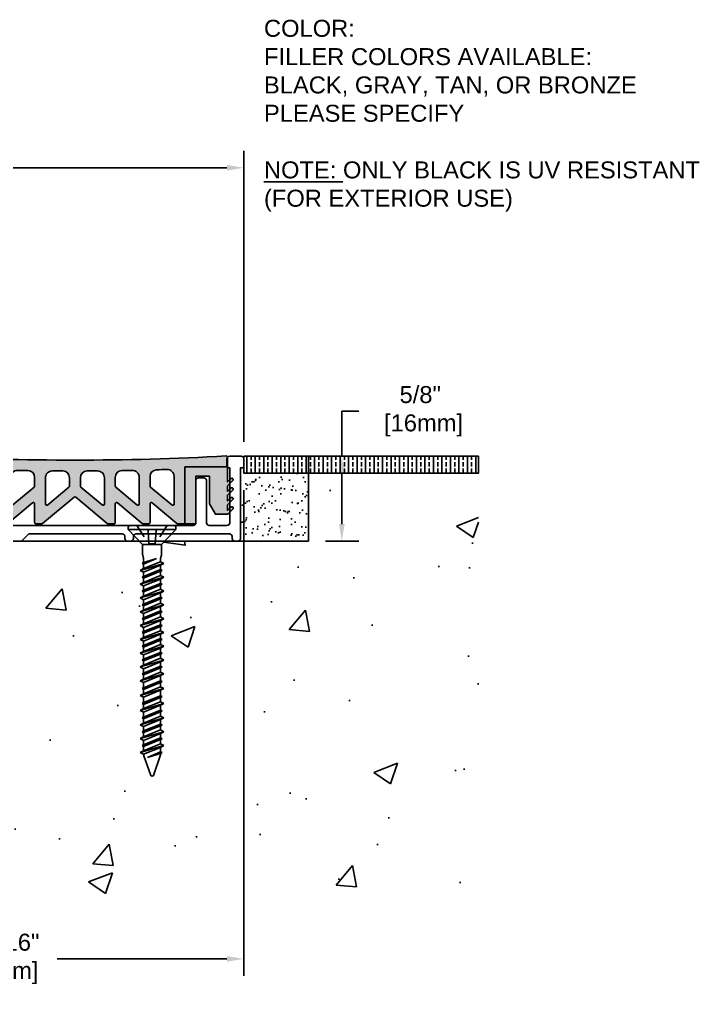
# Model space of a CAD drawing. Header units: inches. Extents: x 2.3 to 34.7, y -2.1 to 5.3.
# Drawn here: x 12.01 to 17.02, y -2.09 to 5.12 of the extents above; entities that cross this region are included whole.
import ezdxf

# ---------------------------------------------------------------- set-up
doc = ezdxf.new("R2010")
doc.units = ezdxf.units.IN
doc.header["$MEASUREMENT"] = 0
doc.linetypes.add('DASHED', pattern=[0.75, 0.5, -0.25])
for name, color, linetype in [('anchors', 4, 'Continuous'), ('conditions', 1, 'Continuous'), ('dimensions', 3, 'Continuous'), ('FILLER', 2, 'Continuous'), ('METALS', 7, 'Continuous'), ('text', 2, 'Continuous')]:
    doc.layers.add(name, color=color, linetype=linetype)
doc.styles.add('ARIAL', font='arial.ttf')
doc.dimstyles.new('Arial', dxfattribs={"dimtxt": 0.125, "dimasz": 0.125, "dimexe": 0.125, "dimexo": 0.125, "dimgap": 0.125, "dimtad": 0, "dimtih": 1, "dimtoh": 1, "dimdec": 4, "dimzin": 0, "dimdsep": 46, "dimlunit": 4, "dimtxsty": 'ARIAL', "dimcen": 0.125, "dimadec": 0, "dimazin": 0, "dimtfac": 1, "dimtdec": 4, "dimtofl": 0, "dimtmove": 0, "dimatfit": 3, "dimfxl": 0, "dimfrac": 2, "dimtolj": 1, "dimtzin": 0, "dimarcsym": 0})

# ---------------------------------------------------------------- blocks, each defined once
blk = doc.blocks.new('*D2')
at = {"layer": 'DEFPOINTS', "color": 0}
for p in [(13.6663, 4.0256), (4.3213, 1.8828), (13.6663, 1.8828)]:
    blk.add_point(p, dxfattribs=at)
at = {"layer": 'dimensions', "color": 0, "lineweight": -2}
for p, q in [((4.3213, 2.0078), (4.3213, 4.1506)), ((13.6663, 2.0078), (13.6663, 4.1506)), ((4.4463, 4.0256), (8.5106, 4.0256)), ((13.5413, 4.0256), (9.4771, 4.0256))]:
    blk.add_line(p, q, dxfattribs=at)
at = {"layer": 'dimensions', "color": 0}
for points in [[(4.4463, 4.0464), (4.4463, 4.0048), (4.3213, 4.0256)], [(13.5413, 4.0464), (13.5413, 4.0048), (13.6663, 4.0256)]]:
    blk.add_solid(points, dxfattribs=at)
at = {"layer": 'dimensions', "color": 0, "insert": (8.9938, 4.0256), "char_height": 0.125, "attachment_point": 5, "style": 'ARIAL'}
blk.add_mtext('\\A1;9 3/8"\\P [237mm]', dxfattribs=at)
blk = doc.blocks.new('*D3')
at = {"layer": 'DEFPOINTS', "color": 0}
for p in [(13.6663, 1.7778), (9.9938, -1.3308), (9.9938, -1.7971)]:
    blk.add_point(p, dxfattribs=at)
at = {"layer": 'dimensions', "color": 0, "lineweight": -2}
for p, q in [((13.6663, 1.6528), (13.6663, -1.9221)), ((9.9938, -1.4558), (9.9938, -1.9221)), ((10.1188, -1.7971), (11.3845, -1.7971)), ((13.5413, -1.7971), (12.2906, -1.7971))]:
    blk.add_line(p, q, dxfattribs=at)
at = {"layer": 'dimensions', "color": 0}
for points in [[(10.1188, -1.7762), (10.1188, -1.8179), (9.9938, -1.7971)], [(13.5413, -1.7762), (13.5413, -1.8179), (13.6663, -1.7971)]]:
    blk.add_solid(points, dxfattribs=at)
at = {"layer": 'dimensions', "color": 0, "insert": (11.8376, -1.7971), "char_height": 0.125, "attachment_point": 5, "style": 'ARIAL'}
blk.add_mtext('\\A1;3 11/16"\\P [93mm]', dxfattribs=at)
blk = doc.blocks.new('*D12')
at = {"layer": 'DEFPOINTS', "color": 0}
for p in [(13.6663, 1.9028), (14.387, 1.9028), (14.1414, 1.2778)]:
    blk.add_point(p, dxfattribs=at)
at = {"layer": 'dimensions', "color": 0, "lineweight": -2}
for p, q in [((14.387, 1.9028), (14.387, 2.2335)), ((14.387, 2.2335), (14.512, 2.2335)), ((13.7913, 1.9028), (14.512, 1.9028)), ((14.387, 1.4028), (14.387, 1.7778)), ((14.2664, 1.2778), (14.512, 1.2778))]:
    blk.add_line(p, q, dxfattribs=at)
at = {"layer": 'dimensions', "color": 0}
for points in [[(14.3661, 1.7778), (14.4078, 1.7778), (14.387, 1.9028)], [(14.3661, 1.4028), (14.4078, 1.4028), (14.387, 1.2778)]]:
    blk.add_solid(points, dxfattribs=at)
at = {"layer": 'dimensions', "color": 0, "insert": (14.965, 2.2335), "char_height": 0.125, "attachment_point": 5, "style": 'ARIAL'}
blk.add_mtext('\\A1;5/8"\\P [16mm]', dxfattribs=at)
blk = doc.blocks.new('A$C63CB1885')
for p, q in [((-0.1762, 0), (-0.1747, 0.0182)), ((-0.1762, 0), (0.1762, 0)), ((-0.1762, 0), (-0.0698, -0.1125)), ((-0.1634, 0.0285), (0.1634, 0.0285)), ((0.0698, -0.1125), (0.1762, 0)), ((0.1762, 0), (0.1747, 0.0182)), ((-0.0698, -0.1125), (0.0698, -0.1125)), ((-0.0698, -0.1125), (-0.0698, -0.1796)), ((0.0698, -0.1125), (0.0698, -0.1796)), ((-0.0737, -0.2511), (0.0321, -0.2146)), ((-0.0687, -0.1892), (-0.0633, -0.2152)), ((-0.0622, -0.2449), (0.0321, -0.2146)), ((0.0321, -0.2146), (-0.0622, -0.2573)), ((0.0687, -0.1892), (0.0633, -0.2152)), ((-0.0863, -0.3019), (0.0862, -0.2511)), ((-0.0737, -0.2511), (-0.0622, -0.2449)), ((-0.0737, -0.2511), (-0.0622, -0.2573)), ((-0.0623, -0.2248), (-0.0622, -0.2449)), ((0.0622, -0.2382), (-0.0622, -0.289)), ((-0.0622, -0.2573), (-0.0622, -0.289)), ((0.0622, -0.264), (-0.0622, -0.3148)), ((0.0622, -0.2248), (0.0622, -0.2382)), ((0.0862, -0.2511), (0.0622, -0.264)), ((0.0622, -0.264), (0.0622, -0.2957)), ((0.0862, -0.2511), (0.0622, -0.2382)), ((-0.0863, -0.3019), (-0.0622, -0.289)), ((-0.0863, -0.3019), (-0.0622, -0.3148)), ((-0.0863, -0.4034), (0.0862, -0.3527)), ((-0.0737, -0.3527), (0.0737, -0.3019)), ((-0.0737, -0.3527), (-0.0622, -0.3465)), ((-0.0737, -0.3527), (-0.0622, -0.3588)), ((-0.0622, -0.3465), (0.0622, -0.2957)), ((0.0622, -0.308), (-0.0622, -0.3588)), ((-0.0622, -0.3148), (-0.0622, -0.3465)), ((0.0622, -0.3397), (-0.0622, -0.3905)), ((-0.0622, -0.3588), (-0.0622, -0.3905)), ((0.0737, -0.3019), (0.0622, -0.2957)), ((0.0737, -0.3019), (0.0622, -0.308)), ((0.0622, -0.308), (0.0622, -0.3397)), ((0.0862, -0.3527), (0.0622, -0.3656)), ((0.0862, -0.3527), (0.0622, -0.3397)), ((-0.0863, -0.4034), (-0.0622, -0.3905)), ((-0.0863, -0.4034), (-0.0622, -0.4164)), ((-0.0737, -0.4542), (0.0737, -0.4034)), ((0.0622, -0.3656), (-0.0622, -0.4164)), ((-0.0622, -0.4481), (0.0622, -0.3973)), ((0.0622, -0.4096), (-0.0622, -0.4604)), ((-0.0622, -0.4164), (-0.0622, -0.4481)), ((0.0622, -0.3656), (0.0622, -0.3973)), ((0.0737, -0.4034), (0.0622, -0.3973)), ((0.0737, -0.4034), (0.0622, -0.4096)), ((0.0622, -0.4096), (0.0622, -0.4413)), ((-0.0863, -0.505), (0.0862, -0.4542)), ((-0.0863, -0.505), (-0.0622, -0.4921)), ((-0.0737, -0.4542), (-0.0622, -0.4481)), ((-0.0737, -0.4542), (-0.0622, -0.4604)), ((0.0622, -0.4413), (-0.0622, -0.4921)), ((-0.0622, -0.4604), (-0.0622, -0.4921)), ((0.0622, -0.4671), (-0.0622, -0.5179)), ((-0.0622, -0.5496), (0.0622, -0.4988)), ((0.0862, -0.4542), (0.0622, -0.4671)), ((0.0622, -0.4671), (0.0622, -0.4988)), ((0.0737, -0.505), (0.0622, -0.4988)), ((0.0862, -0.4542), (0.0622, -0.4413)), ((-0.0863, -0.505), (-0.0622, -0.5179)), ((-0.0863, -0.6066), (0.0862, -0.5558)), ((-0.0737, -0.5558), (0.0737, -0.505)), ((-0.0737, -0.5558), (-0.0622, -0.5496)), ((-0.0737, -0.5558), (-0.0622, -0.5619)), ((0.0622, -0.5112), (-0.0622, -0.5619)), ((-0.0622, -0.5179), (-0.0622, -0.5496)), ((0.0622, -0.5429), (-0.0622, -0.5936)), ((-0.0622, -0.5619), (-0.0622, -0.5936)), ((0.0622, -0.5687), (-0.0622, -0.6195)), ((0.0737, -0.505), (0.0622, -0.5112)), ((0.0622, -0.5112), (0.0622, -0.5429)), ((0.0862, -0.5558), (0.0622, -0.5687)), ((0.0622, -0.5687), (0.0622, -0.6004)), ((0.0862, -0.5558), (0.0622, -0.5429)), ((-0.0863, -0.6066), (-0.0622, -0.5936)), ((-0.0863, -0.6066), (-0.0622, -0.6195)), ((-0.0737, -0.6573), (0.0737, -0.6066)), ((-0.0622, -0.6512), (0.0622, -0.6004)), ((0.0622, -0.6127), (-0.0622, -0.6635)), ((-0.0622, -0.6195), (-0.0622, -0.6512)), ((0.0622, -0.6444), (-0.0622, -0.6952)), ((0.0737, -0.6066), (0.0622, -0.6004)), ((0.0737, -0.6066), (0.0622, -0.6127)), ((0.0622, -0.6127), (0.0622, -0.6444)), ((0.0862, -0.6573), (0.0622, -0.6444)), ((-0.0863, -0.7081), (0.0862, -0.6573)), ((-0.0863, -0.7081), (-0.0622, -0.6952)), ((-0.0863, -0.7081), (-0.0622, -0.721)), ((-0.0737, -0.6573), (-0.0622, -0.6512)), ((-0.0737, -0.6573), (-0.0622, -0.6635)), ((-0.0737, -0.7589), (0.0737, -0.7081)), ((-0.0622, -0.6635), (-0.0622, -0.6952)), ((0.0622, -0.6703), (-0.0622, -0.721)), ((-0.0622, -0.7527), (0.0622, -0.702)), ((0.0622, -0.7143), (-0.0622, -0.7651)), ((0.0862, -0.6573), (0.0622, -0.6703)), ((0.0622, -0.6703), (0.0622, -0.702)), ((0.0737, -0.7081), (0.0622, -0.702)), ((0.0737, -0.7081), (0.0622, -0.7143)), ((0.0622, -0.7143), (0.0622, -0.746)), ((-0.0863, -0.8097), (0.0862, -0.7589)), ((-0.0737, -0.7589), (-0.0622, -0.7527)), ((-0.0737, -0.7589), (-0.0622, -0.7651)), ((-0.0622, -0.721), (-0.0622, -0.7527)), ((0.0622, -0.746), (-0.0622, -0.7968)), ((-0.0622, -0.7651), (-0.0622, -0.7967)), ((0.0622, -0.7718), (-0.0622, -0.8226)), ((0.0862, -0.7589), (0.0622, -0.7718)), ((0.0622, -0.7718), (0.0622, -0.8035)), ((0.0862, -0.7589), (0.0622, -0.746)), ((-0.0863, -0.8097), (-0.0622, -0.7968)), ((-0.0863, -0.8097), (-0.0622, -0.8226)), ((-0.0863, -0.9112), (0.0862, -0.8605)), ((-0.0737, -0.8605), (0.0737, -0.8097)), ((-0.0737, -0.8605), (-0.0622, -0.8543)), ((-0.0737, -0.8605), (-0.0622, -0.8666)), ((-0.0622, -0.8543), (0.0622, -0.8035)), ((0.0622, -0.8159), (-0.0622, -0.8666)), ((-0.0622, -0.8226), (-0.0622, -0.8543)), ((0.0622, -0.8475), (-0.0622, -0.8983)), ((0.0737, -0.8097), (0.0622, -0.8035)), ((0.0737, -0.8097), (0.0622, -0.8159)), ((0.0622, -0.8159), (0.0622, -0.8475)), ((0.0862, -0.8605), (0.0622, -0.8734)), ((0.0862, -0.8605), (0.0622, -0.8475)), ((-0.0863, -0.9112), (-0.0622, -0.8983)), ((-0.0863, -0.9112), (-0.0622, -0.9242)), ((-0.0737, -0.962), (0.0737, -0.9112)), ((-0.0622, -0.8666), (-0.0622, -0.8983)), ((0.0622, -0.8734), (-0.0622, -0.9242)), ((-0.0622, -0.9559), (0.0622, -0.9051)), ((0.0622, -0.9174), (-0.0622, -0.9682)), ((-0.0622, -0.9242), (-0.0622, -0.9558)), ((0.0622, -0.8734), (0.0622, -0.9051)), ((0.0737, -0.9112), (0.0622, -0.9051)), ((0.0737, -0.9112), (0.0622, -0.9174)), ((0.0622, -0.9174), (0.0622, -0.9491)), ((-0.0863, -1.0128), (0.0862, -0.962)), ((-0.0863, -1.0128), (-0.0622, -0.9999)), ((-0.0737, -0.962), (-0.0622, -0.9559)), ((-0.0737, -0.962), (-0.0622, -0.9682)), ((0.0622, -0.9491), (-0.0622, -0.9999)), ((-0.0622, -0.9682), (-0.0622, -0.9999)), ((0.0622, -0.975), (-0.0622, -1.0257)), ((-0.0622, -1.0574), (0.0622, -1.0066)), ((0.0862, -0.962), (0.0622, -0.975)), ((0.0622, -0.975), (0.0622, -1.0066)), ((0.0737, -1.0128), (0.0622, -1.0066)), ((0.0862, -0.962), (0.0622, -0.9491)), ((-0.0863, -1.0128), (-0.0622, -1.0257)), ((-0.0863, -1.1144), (0.0862, -1.0636)), ((-0.0737, -1.0636), (0.0737, -1.0128)), ((-0.0737, -1.0636), (-0.0622, -1.0574)), ((-0.0737, -1.0636), (-0.0622, -1.0698)), ((0.0622, -1.019), (-0.0622, -1.0698)), ((-0.0622, -1.0257), (-0.0622, -1.0574)), ((0.0622, -1.0507), (-0.0622, -1.1015)), ((-0.0622, -1.0697), (-0.0622, -1.1014)), ((0.0622, -1.0765), (-0.0622, -1.1273)), ((0.0737, -1.0128), (0.0622, -1.019)), ((0.0622, -1.019), (0.0622, -1.0507)), ((0.0862, -1.0636), (0.0622, -1.0765)), ((0.0622, -1.0765), (0.0622, -1.1145)), ((0.0862, -1.0636), (0.0622, -1.0507)), ((-0.0863, -1.1144), (-0.0622, -1.1015)), ((-0.0863, -1.1144), (-0.0622, -1.1273)), ((-0.0737, -1.1715), (0.0737, -1.1207)), ((-0.0622, -1.1653), (0.0622, -1.1145)), ((0.0622, -1.1269), (-0.0622, -1.1776)), ((-0.0622, -1.1273), (-0.0622, -1.1653)), ((0.0737, -1.1207), (0.0622, -1.1145)), ((0.0737, -1.1207), (0.0622, -1.1269)), ((0.0622, -1.1269), (0.0622, -1.1585)), ((-0.0863, -1.2223), (0.0862, -1.1715)), ((-0.0863, -1.2223), (-0.0622, -1.2093)), ((-0.0863, -1.2223), (-0.0622, -1.2352)), ((-0.0737, -1.1715), (-0.0622, -1.1653)), ((-0.0737, -1.1715), (-0.0622, -1.1776)), ((0.0622, -1.1585), (-0.0622, -1.2093)), ((-0.0622, -1.1776), (-0.0622, -1.2093)), ((0.0622, -1.1844), (-0.0622, -1.2352)), ((-0.0622, -1.2754), (0.0622, -1.2247)), ((0.0862, -1.1715), (0.0622, -1.1844)), ((0.0622, -1.1844), (0.0622, -1.2247)), ((0.0737, -1.2308), (0.0622, -1.2247)), ((0.0862, -1.1715), (0.0622, -1.1585)), ((-0.0863, -1.3324), (0.0862, -1.2816)), ((-0.0737, -1.2816), (0.0737, -1.2308)), ((-0.0737, -1.2816), (-0.0622, -1.2754)), ((-0.0737, -1.2816), (-0.0622, -1.2878)), ((-0.0622, -1.2352), (-0.0622, -1.2754)), ((0.0622, -1.237), (-0.0622, -1.2878)), ((0.0622, -1.2687), (-0.0622, -1.3195)), ((-0.0622, -1.2877), (-0.0622, -1.3194)), ((0.0622, -1.2945), (-0.0622, -1.3453)), ((0.0737, -1.2308), (0.0622, -1.237)), ((0.0622, -1.237), (0.0622, -1.2687)), ((0.0862, -1.2816), (0.0622, -1.2945)), ((0.0622, -1.2945), (0.0622, -1.3303)), ((0.0862, -1.2816), (0.0622, -1.2687)), ((-0.0863, -1.3324), (-0.0622, -1.3195)), ((-0.0863, -1.3324), (-0.0622, -1.3453)), ((-0.0737, -1.3872), (0.0737, -1.3365)), ((-0.0622, -1.3811), (0.0622, -1.3303)), ((0.0622, -1.3426), (-0.0622, -1.3934)), ((-0.0622, -1.3453), (-0.0622, -1.381)), ((0.0737, -1.3365), (0.0622, -1.3303)), ((0.0737, -1.3365), (0.0622, -1.3426)), ((0.0622, -1.3426), (0.0622, -1.3743)), ((-0.0863, -1.438), (0.0862, -1.3872)), ((-0.0863, -1.438), (-0.0622, -1.4251)), ((-0.0863, -1.438), (-0.0622, -1.4509)), ((-0.0737, -1.3872), (-0.0622, -1.3811)), ((-0.0737, -1.3872), (-0.0622, -1.3934)), ((-0.0737, -1.4895), (0.0737, -1.4387)), ((0.0622, -1.3743), (-0.0622, -1.4251)), ((-0.0622, -1.3934), (-0.0622, -1.4251)), ((0.0622, -1.4002), (-0.0622, -1.4509)), ((-0.0622, -1.4833), (0.0622, -1.4326)), ((0.0862, -1.3872), (0.0622, -1.4002)), ((0.0622, -1.4002), (0.0622, -1.4326)), ((0.0737, -1.4387), (0.0622, -1.4326)), ((0.0737, -1.4387), (0.0622, -1.4449)), ((0.0862, -1.3872), (0.0622, -1.3743)), ((-0.0863, -1.5403), (0.0862, -1.4895)), ((-0.0737, -1.4895), (-0.0622, -1.4833)), ((-0.0737, -1.4895), (-0.0622, -1.4957)), ((0.0622, -1.4449), (-0.0622, -1.4957)), ((-0.0622, -1.4509), (-0.0622, -1.4833)), ((0.0622, -1.4766), (-0.0622, -1.5274)), ((-0.0622, -1.4956), (-0.0621, -1.5273)), ((0.0622, -1.5024), (-0.0622, -1.5532)), ((0.0622, -1.4449), (0.0622, -1.4766)), ((0.0862, -1.4895), (0.0622, -1.5024)), ((0.0622, -1.5024), (0.0622, -1.5348)), ((0.0862, -1.4895), (0.0622, -1.4766)), ((-0.0863, -1.5403), (-0.0622, -1.5274)), ((-0.0863, -1.5403), (-0.0622, -1.5532)), ((-0.0737, -1.5918), (0.0737, -1.541)), ((-0.0622, -1.5856), (0.0622, -1.5348)), ((0.0622, -1.5471), (-0.0622, -1.5979)), ((0.0622, -1.5788), (-0.0622, -1.6296)), ((-0.0621, -1.5532), (-0.0621, -1.5856)), ((0.0737, -1.541), (0.0622, -1.5348)), ((0.0737, -1.541), (0.0622, -1.5471)), ((0.0622, -1.5471), (0.0622, -1.5788)), ((0.0862, -1.5918), (0.0622, -1.5788)), ((-0.0863, -1.6425), (0.0862, -1.5918)), ((-0.0863, -1.6425), (-0.0622, -1.6296)), ((-0.0863, -1.6425), (-0.0622, -1.6555)), ((-0.0737, -1.5918), (-0.0622, -1.5856)), ((-0.0737, -1.5918), (-0.0622, -1.5979)), ((0.0622, -1.6047), (-0.0622, -1.6555)), ((-0.0621, -1.5979), (-0.0621, -1.6296)), ((-0.0335, -1.6795), (0.0622, -1.6364)), ((-0.0335, -1.6795), (0.0737, -1.6425)), ((0.0622, -1.6487), (-0.0335, -1.6795)), ((0.0862, -1.5918), (0.0622, -1.6047)), ((0.0622, -1.6047), (0.0622, -1.6522)), ((0.0737, -1.6425), (0.0622, -1.6364)), ((0.0737, -1.6425), (0.0622, -1.6487)), ((-0.0596, -1.6676), (-0.0096, -1.8103)), ((0.0596, -1.6676), (0.0096, -1.8103))]:
    blk.add_line(p, q)
at = {"linetype": 'DASHED', "ltscale": 0.025}
for p, q in [((-0.1125, 0.0285), (-0.024, -0.1065)), ((-0.024, -0.1065), (-0.0311, 0.0283)), ((0.024, -0.1065), (0.0311, 0.0285)), ((0.1125, 0.0285), (0.024, -0.1065)), ((-0.024, -0.1065), (0.024, -0.1065))]:
    blk.add_line(p, q, dxfattribs=at)
for centre, radius, start, end in [((-0.1634, 0.0173), 0.0112, 90, 175), ((0.1634, 0.0173), 0.0112, 5, 90), ((-0.0233, -0.1796), 0.0465, 180, 191.9357), ((-0.1088, -0.2248), 0.0465, 0, 11.9357), ((0.1087, -0.2248), 0.0465, 168.0643, 180), ((0.0233, -0.1796), 0.0465, 348.0643, 0), ((-0.0158, -1.6522), 0.0465, 183.94761, 199.30575), ((0.0158, -1.6522), 0.0465, 340.69425, 0), ((0, -1.806), 0.0106, 204.10008, 335.89992)]:
    blk.add_arc(centre, radius, start, end)
blk = doc.blocks.new('TF316134')
blk.add_blockref('A$C63CB1885', (0, -0.0285))
blk = doc.blocks.new('95201g')
blk.add_lwpolyline([(-1.7723, -0.0148), (-1.7723, -0.0018, -0.414214), (-1.7523, 0.0182), (-1.0651, 0.0182, -0.414214), (-1.0451, -0.0018), (-1.0451, -0.0148, 0.414214), (-1.0251, -0.0348), (-1.0031, -0.0348, 0.414214), (-0.9831, -0.0148), (-0.9831, -0.0018, -0.414214), (-0.9631, 0.0182), (-0.2748, 0.0182), (-0.2218, -0.0348), (0.1522, -0.0348), (0.2052, 0.0182), (0.8319, 0.0182, -0.414214), (0.8519, -0.0018), (0.8519, -0.0148, 0.414214), (0.8719, -0.0348), (0.8939, -0.0348, 0.414214), (0.9139, -0.0148), (0.9139, -0.0018, -0.414214), (0.9339, 0.0182), (1.5367, 0.0182, -0.414214), (1.5567, -0.0018), (1.5567, -0.0148, 0.414214), (1.5767, -0.0348), (1.5987, -0.0348, 0.414214), (1.6187, -0.0148), (1.6187, -0.0018, -0.414214), (1.6387, 0.0182), (1.9687, 0.0182, -0.414214), (1.9887, -0.0018), (1.9887, -0.1268, -0.414214), (1.8207, -0.2948), (1.8132, -0.2948), (1.8132, -0.3568), (1.8207, -0.3568, 0.414214), (2.0507, -0.1268), (2.0507, -0.0018, -0.414214), (2.0707, 0.0182), (2.3057, 0.0182, -0.414214), (2.3257, -0.0018), (2.3257, -0.2953, 0.414214), (2.3872, -0.3568), (2.3877, -0.3568), (2.3877, 0.0602, 0.414214), (2.3677, 0.0802), (-0.0148, 0.0802), (-0.0348, 0.0602), (-0.0548, 0.0802), (-1.4843, 0.0802, -0.414214), (-1.5043, 0.1002), (-1.5043, 0.4102, 0.414214), (-1.5243, 0.4302), (-1.5643, 0.4302, 0.414214), (-1.5843, 0.4102), (-1.5843, 0.1002, -0.414214), (-1.6043, 0.0802), (-1.7343, 0.0802, -0.414214), (-1.7543, 0.1002), (-1.7543, 0.5052), (-1.7443, 0.5052, 0.414214), (-1.7343, 0.5152), (-1.7343, 0.5702, 0.414214), (-1.7543, 0.5902), (-1.8393, 0.5902, 0.414214), (-1.8593, 0.5702), (-1.8593, 0.5152, 0.414214), (-1.8493, 0.5052), (-1.8343, 0.5052), (-1.8343, -0.0148, 0.414214), (-1.8143, -0.0348), (-1.7923, -0.0348, 0.414214)], format="xyb", close=True)
blk = doc.blocks.new('CSQF2')
h = blk.add_hatch(color=256)
h.paths.add_polyline_path([(4.5589, 1.888, 0.430422), (4.5483, 1.898, -0.027516), (2.3194, 1.898, 0.430422), (2.3089, 1.888), (2.3089, 1.8186), (2.6239, 1.8186), (2.6239, 1.3986), (2.6757, 1.3986, 0.176327), (2.6822, 1.4009), (2.8641, 1.5536, -0.63707), (2.8805, 1.5459), (2.8805, 1.4086, 0.414214), (2.8905, 1.3986), (2.9323, 1.3986, 0.176327), (2.9388, 1.4009), (3.1207, 1.5536, -0.63707), (3.1371, 1.5459), (3.1371, 1.4086, 0.414214), (3.1471, 1.3986), (3.1889, 1.3986, 0.176327), (3.1954, 1.4009), (3.4275, 1.5957, -0.36397), (3.4403, 1.5957), (3.6724, 1.4009, 0.176327), (3.6788, 1.3986), (3.7207, 1.3986, 0.414214), (3.7307, 1.4086), (3.7307, 1.5459, -0.63707), (3.7471, 1.5536), (3.929, 1.4009, 0.176327), (3.9354, 1.3986), (3.9773, 1.3986, 0.414214), (3.9873, 1.4086), (3.9873, 1.5459, -0.63707), (4.0037, 1.5536), (4.1856, 1.4009, 0.176327), (4.192, 1.3986), (4.2439, 1.3986), (4.2439, 1.8186), (4.5589, 1.8186)])
h.paths.add_polyline_path([(3.2675, 1.788, 0.000939), (3.3439, 1.7875, -0.412919), (3.3937, 1.7375), (3.3937, 1.6764, -0.221695), (3.3901, 1.6688), (3.2335, 1.5374, -0.63707), (3.2171, 1.545), (3.2171, 1.738, -0.416611)], flags=16)
h.paths.add_polyline_path([(3.1371, 1.7403), (3.1371, 1.6764, -0.221695), (3.1335, 1.6688), (2.9769, 1.5374, -0.63707), (2.9605, 1.545), (2.9605, 1.7417, -0.420307), (3.0115, 1.7917, 0.000939), (3.0879, 1.7903, -0.409242)], flags=16)
h.paths.add_polyline_path([(3.5239, 1.7875, 0.000939), (3.6003, 1.788, -0.416611), (3.6507, 1.738), (3.6507, 1.545, -0.63707), (3.6343, 1.5374), (3.4777, 1.6688, -0.221695), (3.4741, 1.6764), (3.4741, 1.7375, -0.412919)], flags=16)
h.paths.add_polyline_path([(2.8805, 1.7463), (2.8805, 1.6764, -0.221695), (2.8769, 1.6688), (2.7203, 1.5374, -0.63707), (2.7039, 1.545), (2.7039, 1.7487, -0.424014), (2.7555, 1.7987, 0.000939), (2.832, 1.7963, -0.405574)], flags=16)
h.paths.add_polyline_path([(3.7798, 1.7903, 0.000939), (3.8562, 1.7917, -0.420307), (3.9073, 1.7417), (3.9073, 1.545, -0.63707), (3.8909, 1.5374), (3.7343, 1.6688, -0.221695), (3.7307, 1.6764), (3.7307, 1.7403, -0.409242)], flags=16)
h.paths.add_polyline_path([(4.0358, 1.7963, 0.000939), (4.1122, 1.7987, -0.424014), (4.1639, 1.7487), (4.1639, 1.545, -0.63707), (4.1475, 1.5374), (3.9909, 1.6688, -0.221695), (3.9873, 1.6764), (3.9873, 1.7463, -0.405574)], flags=16)
h.paths.add_polyline_path([(2.6239, 1.8186), (2.3089, 1.8186), (2.3089, 1.7069), (2.2851, 1.7307, 0.414214), (2.271, 1.7307, 0.414214), (2.271, 1.7165), (2.3089, 1.6786), (2.3089, 1.6369), (2.2851, 1.6607, 0.414214), (2.271, 1.6607, 0.414214), (2.271, 1.6465), (2.3089, 1.6086), (2.3089, 1.5669), (2.2851, 1.5907, 0.414214), (2.271, 1.5907, 0.414214), (2.271, 1.5765), (2.3089, 1.5386), (2.3089, 1.4969), (2.2851, 1.5207, 0.414214), (2.271, 1.5207, 0.414214), (2.271, 1.5065), (2.306, 1.4715, 0.198912), (2.313, 1.4686), (2.3989, 1.4686), (2.4439, 1.5465), (2.4439, 1.7486), (2.5439, 1.7486), (2.5439, 1.3986), (2.6239, 1.3986)])
h.paths.add_polyline_path([(4.3239, 1.7486), (4.4239, 1.7486), (4.4239, 1.5465), (4.4689, 1.4686), (4.5547, 1.4686, 0.198912), (4.5618, 1.4715), (4.5968, 1.5065, 0.414214), (4.5968, 1.5207, 0.414214), (4.5827, 1.5207), (4.5589, 1.4969), (4.5589, 1.5386), (4.5968, 1.5765, 0.414214), (4.5968, 1.5907, 0.414214), (4.5827, 1.5907), (4.5589, 1.5669), (4.5589, 1.6086), (4.5968, 1.6465, 0.414214), (4.5968, 1.6607, 0.414214), (4.5827, 1.6607), (4.5589, 1.6369), (4.5589, 1.6786), (4.5968, 1.7165, 0.414214), (4.5968, 1.7307, 0.414214), (4.5827, 1.7307), (4.5589, 1.7069), (4.5589, 1.8186), (4.2439, 1.8186), (4.2439, 1.3986), (4.3239, 1.3986)])
for p, q in [((2.3089, 1.8186), (2.6239, 1.8186)), ((2.6239, 1.8186), (2.3089, 1.8186)), ((2.6239, 1.8186), (2.6239, 1.3986)), ((2.6239, 1.3986), (2.6239, 1.8186)), ((4.2439, 1.8186), (4.2439, 1.3986)), ((4.5589, 1.8186), (4.2439, 1.8186)), ((4.2439, 1.8186), (4.5589, 1.8186)), ((4.2439, 1.3986), (4.2439, 1.8186))]:
    blk.add_line(p, q)
for points in [[(2.8905, 1.3986), (2.9323, 1.3986, 0.176327), (2.9388, 1.4009), (3.1207, 1.5536, -0.63707), (3.1371, 1.5459), (3.1371, 1.4086, 0.414214), (3.1471, 1.3986), (3.1889, 1.3986, 0.176327), (3.1954, 1.4009), (3.4275, 1.5957, -0.36397), (3.4403, 1.5957), (3.6724, 1.4009, 0.176327), (3.6788, 1.3986), (3.7207, 1.3986, 0.414214), (3.7307, 1.4086), (3.7307, 1.5459, -0.63707), (3.7471, 1.5536), (3.929, 1.4009, 0.176327), (3.9354, 1.3986), (3.9773, 1.3986, 0.414214), (3.9873, 1.4086), (3.9873, 1.5459, -0.63707), (4.0037, 1.5536), (4.1856, 1.4009, 0.176327), (4.192, 1.3986), (4.2439, 1.3986), (4.3239, 1.3986), (4.3239, 1.7486), (4.4239, 1.7486), (4.4239, 1.5465), (4.4689, 1.4686), (4.5547, 1.4686, 0.198912), (4.5618, 1.4715), (4.5968, 1.5065, 0.414214), (4.5968, 1.5207, 0.414214), (4.5827, 1.5207), (4.5589, 1.4969), (4.5589, 1.5386), (4.5968, 1.5765, 0.414214), (4.5968, 1.5907, 0.414214), (4.5827, 1.5907), (4.5589, 1.5669), (4.5589, 1.6086), (4.5968, 1.6465, 0.414214), (4.5968, 1.6607, 0.414214), (4.5827, 1.6607), (4.5589, 1.6369), (4.5589, 1.6786), (4.5968, 1.7165, 0.414214), (4.5968, 1.7307, 0.414214), (4.5827, 1.7307), (4.5589, 1.7069), (4.5589, 1.8186), (4.5589, 1.888, 0.430422), (4.5483, 1.898, -0.027516), (2.3194, 1.898, 0.430422), (2.3089, 1.888), (2.3089, 1.8186), (2.3089, 1.7069), (2.2851, 1.7307, 0.414214), (2.271, 1.7307, 0.414214), (2.271, 1.7165), (2.3089, 1.6786), (2.3089, 1.6369), (2.2851, 1.6607, 0.414214), (2.271, 1.6607, 0.414214), (2.271, 1.6465), (2.3089, 1.6086), (2.3089, 1.5669), (2.2851, 1.5907, 0.414214), (2.271, 1.5907, 0.414214), (2.271, 1.5765), (2.3089, 1.5386), (2.3089, 1.4969), (2.2851, 1.5207, 0.414214), (2.271, 1.5207, 0.414214), (2.271, 1.5065), (2.306, 1.4715, 0.198912), (2.313, 1.4686), (2.3989, 1.4686), (2.4439, 1.5465), (2.4439, 1.7486), (2.5439, 1.7486), (2.5439, 1.3986), (2.6239, 1.3986), (2.6757, 1.3986, 0.176327), (2.6822, 1.4009), (2.8641, 1.5536, -0.63707), (2.8805, 1.5459), (2.8805, 1.4086, 0.414214)], [(2.8805, 1.6764, -0.221695), (2.8769, 1.6688), (2.7203, 1.5374, -0.63707), (2.7039, 1.545), (2.7039, 1.7487, -0.424014), (2.7555, 1.7987, 0.000939), (2.832, 1.7963, -0.405574), (2.8805, 1.7463)], [(3.1371, 1.7403), (3.1371, 1.6764, -0.221695), (3.1335, 1.6688), (2.9769, 1.5374, -0.63707), (2.9605, 1.545), (2.9605, 1.7417, -0.420307), (3.0115, 1.7917, 0.000939), (3.0879, 1.7903, -0.409242)], [(3.3937, 1.7375), (3.3937, 1.6764, -0.221695), (3.3901, 1.6688), (3.2335, 1.5374, -0.63707), (3.2171, 1.545), (3.2171, 1.738, -0.416611), (3.2675, 1.788, 0.000939), (3.3439, 1.7875, -0.412919)], [(3.4741, 1.7375), (3.4741, 1.6764, 0.221695), (3.4777, 1.6688), (3.6343, 1.5374, 0.63707), (3.6507, 1.545), (3.6507, 1.738, 0.416611), (3.6003, 1.788, -0.000939), (3.5239, 1.7875, 0.412919)], [(3.7798, 1.7903, 0.409242), (3.7307, 1.7403), (3.7307, 1.6764, 0.221695), (3.7343, 1.6688), (3.8909, 1.5374, 0.63707), (3.9073, 1.545), (3.9073, 1.7417, 0.420307), (3.8562, 1.7917, -0.000939)], [(3.9873, 1.7463), (3.9873, 1.6764, 0.221695), (3.9909, 1.6688), (4.1475, 1.5374, 0.63707), (4.1639, 1.545), (4.1639, 1.7487, 0.424014), (4.1122, 1.7987, -0.000939), (4.0358, 1.7963, 0.405574)]]:
    blk.add_lwpolyline(points, format="xyb", close=True)

msp = doc.modelspace()

# ---------------------------------------------------------------- hatches: boundary and pattern name
at = {"layer": 'conditions'}
h = msp.add_hatch(dxfattribs=at)
h.set_pattern_fill('ANSI33', color=256, scale=0.25, angle=45, style=0)
h.set_pattern_definition([(90, (15.49963, -0.125), (0.0625, 1e-17), []), (90, (15.46838, -0.09375), (0.0625, 1e-17), [0.03125, -0.015625])])
h.paths.add_polyline_path([(15.39296, 1.90285), (15.39296, 1.77785), (13.68131, 1.77785), (13.68131, 1.88285, 0.4142136), (13.66131, 1.90285)])
h = msp.add_hatch(dxfattribs=at)
h.set_pattern_fill('AR-SAND', color=256, scale=0.0625, style=0)
h.set_pattern_definition([(142.5, (17.98763, 0), (0.003937, 0.1204265), [0, -0.095, 0, -0.10625, 0, -0.1015625]), (172.5, (17.98763, 0), (-0.110611, 0.176384), [0, -0.05125, 0, -0.085625, 0, -0.0328125]), (212.5, (18.0645, 0), (-0.1946339, 0.0003537), [0, -0.03125, 0, -0.1125, 0, -0.146875]), (222.5, (18.0645, 0), (-0.187883, 0.054855), [0, -0.015625, 0, -0.07375, 0, -0.084375])])
h.paths.add_polyline_path([(13.64131, 1.81785), (13.65631, 1.81785, 0.4142136), (13.66631, 1.82785), (13.66631, 1.77785), (14.14142, 1.77785), (14.14142, 1.27785), (13.62131, 1.27785, 0.4142136), (13.64131, 1.29785)])
h = msp.add_hatch(dxfattribs=at)
h.set_pattern_fill('AR-CONC', color=256, scale=0.25, style=0)
h.paths.add_polyline_path([(15.39296, 1.77785), (14.14142, 1.77785), (14.14142, 1.27785), (13.08363, 1.27785), (13.05902, 1.25185), (13.05902, 1.17989), (13.05252, 1.14916, 0.0521265), (13.05152, 1.13955), (13.05152, 1.12618), (13.07552, 1.11325), (13.05152, 1.10033), (13.05152, 1.06863), (13.06296, 1.06247), (13.05152, 1.05631), (13.05152, 1.02461), (13.07552, 1.01169), (13.05152, 0.99876), (13.05152, 0.96707), (13.06296, 0.96091), (13.05152, 0.95474), (13.05152, 0.92305), (13.07552, 0.91013), (13.05152, 0.8972), (13.05152, 0.86551), (13.06296, 0.85935), (13.05152, 0.85318), (13.05152, 0.82149), (13.07552, 0.80856), (13.05152, 0.79564), (13.05152, 0.76395), (13.06296, 0.75778), (13.05152, 0.75162), (13.05152, 0.71993), (13.07552, 0.707), (13.05152, 0.69408), (13.05152, 0.66238), (13.06296, 0.65622), (13.05152, 0.65006), (13.05152, 0.61836), (13.07552, 0.60544), (13.05152, 0.59251), (13.05152, 0.56082), (13.06296, 0.55466), (13.05152, 0.54849), (13.05152, 0.5168), (13.07552, 0.50388), (13.05152, 0.49095), (13.05152, 0.45926), (13.06296, 0.4531), (13.05152, 0.44693), (13.05152, 0.41524), (13.07552, 0.40231), (13.05152, 0.38939), (13.05152, 0.3577), (13.06296, 0.35153), (13.05152, 0.34537), (13.05152, 0.31368), (13.07552, 0.30075), (13.05152, 0.28783), (13.05152, 0.24982), (13.06296, 0.24365), (13.05152, 0.23749), (13.05152, 0.2058), (13.07552, 0.19287), (13.05152, 0.17995), (13.05152, 0.13969), (13.06296, 0.13352), (13.05152, 0.12736), (13.05152, 0.09567), (13.07552, 0.08274), (13.05152, 0.06982), (13.05152, 0.03406), (13.06296, 0.02789), (13.05152, 0.02173), (13.05152, -0.00996), (13.07552, -0.02289), (13.05152, -0.03581), (13.05152, -0.06821), (13.06296, -0.07437), (13.05152, -0.08053), (13.05152, -0.11223), (13.07552, -0.12515), (13.05152, -0.13808), (13.05152, -0.17047), (13.06296, -0.17663), (13.05152, -0.18279), (13.05152, -0.21449), (13.07552, -0.22741), (13.05152, -0.24034), (13.05152, -0.26396), (13.06604, -0.25742), (13.07748, -0.26358), (13.06604, -0.26975), (13.05152, -0.27441), (13.05152, -0.29578), (12.99949, -0.4443, -0.7741233), (12.97904, -0.4443), (12.92702, -0.29578), (12.92702, -0.29112), (12.90302, -0.27819), (12.92702, -0.26527), (12.92702, -0.23358), (12.91557, -0.22741), (12.92702, -0.22125), (12.92702, -0.18886), (12.90302, -0.17593), (12.92702, -0.16301), (12.92702, -0.13131), (12.91557, -0.12515), (12.92702, -0.11899), (12.92702, -0.0866), (12.90302, -0.07367), (12.92702, -0.06075), (12.92702, -0.02905), (12.91557, -0.02289), (12.92702, -0.01673), (12.92702, 0.01904), (12.90302, 0.03196), (12.92702, 0.04489), (12.92702, 0.07658), (12.91557, 0.08274), (12.92702, 0.08891), (12.92702, 0.12917), (12.90302, 0.14209), (12.92702, 0.15501), (12.92702, 0.18671), (12.91557, 0.19287), (12.92702, 0.19903), (12.92702, 0.21118), (12.92702, 0.23705), (12.90302, 0.24997), (12.92702, 0.2629), (12.92702, 0.29459), (12.91557, 0.30075), (12.92702, 0.30691), (12.92702, 0.33861), (12.90302, 0.35153), (12.92702, 0.36446), (12.92702, 0.39615), (12.91557, 0.40231), (12.92702, 0.40848), (12.92702, 0.44017), (12.90302, 0.4531), (12.92702, 0.46602), (12.92702, 0.49771), (12.91557, 0.50388), (12.92702, 0.51004), (12.92702, 0.54173), (12.90302, 0.55466), (12.92702, 0.56758), (12.92702, 0.59928), (12.91557, 0.60544), (12.92702, 0.6116), (12.92702, 0.6433), (12.90302, 0.65622), (12.92702, 0.66915), (12.92702, 0.70084), (12.91557, 0.707), (12.92702, 0.71316), (12.92702, 0.74486), (12.90302, 0.75778), (12.92702, 0.77071), (12.92702, 0.8024), (12.91557, 0.80856), (12.92702, 0.81473), (12.92702, 0.84642), (12.90302, 0.85935), (12.92702, 0.87227), (12.92702, 0.90396), (12.91557, 0.91013), (12.92702, 0.91629), (12.92702, 0.94798), (12.90302, 0.96091), (12.92702, 0.97383), (12.92702, 1.00553), (12.91557, 1.01169), (12.92702, 1.01785), (12.92702, 1.04955), (12.90302, 1.06247), (12.92702, 1.0754), (12.92702, 1.10709), (12.91557, 1.11325), (12.92702, 1.11941), (12.92702, 1.13955, 0.0521265), (12.92601, 1.14916), (12.91952, 1.17989), (12.91952, 1.25185), (12.89491, 1.27785), (11.20654, 1.27785), (11.18193, 1.25185), (11.18193, 1.17989), (11.17543, 1.14916, 0.0521265), (11.17443, 1.13955), (11.17443, 1.12618), (11.19843, 1.11325), (11.17443, 1.10033), (11.17443, 1.06863), (11.18587, 1.06247), (11.17443, 1.05631), (11.17443, 1.02461), (11.19843, 1.01169), (11.17443, 0.99876), (11.17443, 0.96707), (11.18587, 0.96091), (11.17443, 0.95474), (11.17443, 0.92305), (11.19843, 0.91013), (11.17443, 0.8972), (11.17443, 0.86551), (11.18587, 0.85935), (11.17443, 0.85318), (11.17443, 0.82149), (11.19843, 0.80856), (11.17443, 0.79564), (11.17443, 0.76395), (11.18587, 0.75778), (11.17443, 0.75162), (11.17443, 0.71993), (11.19843, 0.707), (11.17443, 0.69408), (11.17443, 0.66238), (11.18587, 0.65622), (11.17443, 0.65006), (11.17443, 0.61836), (11.19843, 0.60544), (11.17443, 0.59251), (11.17443, 0.56082), (11.18587, 0.55466), (11.17443, 0.54849), (11.17443, 0.5168), (11.19843, 0.50388), (11.17443, 0.49095), (11.17443, 0.45926), (11.18587, 0.4531), (11.17443, 0.44693), (11.17443, 0.41524), (11.19843, 0.40231), (11.17443, 0.38939), (11.17443, 0.3577), (11.18587, 0.35153), (11.17443, 0.34537), (11.17443, 0.31368), (11.19843, 0.30075), (11.17443, 0.28783), (11.17443, 0.24982), (11.18587, 0.24365), (11.17443, 0.23749), (11.17443, 0.2058), (11.19843, 0.19287), (11.17443, 0.17995), (11.17443, 0.13969), (11.18587, 0.13352), (11.17443, 0.12736), (11.17443, 0.09567), (11.19843, 0.08274), (11.17443, 0.06982), (11.17443, 0.03406), (11.18587, 0.02789), (11.17443, 0.02173), (11.17443, -0.00996), (11.19843, -0.02289), (11.17443, -0.03581), (11.17443, -0.06821), (11.18587, -0.07437), (11.17443, -0.08053), (11.17443, -0.11223), (11.19843, -0.12515), (11.17443, -0.13808), (11.17443, -0.17047), (11.18587, -0.17663), (11.17443, -0.18279), (11.17443, -0.21449), (11.19843, -0.22741), (11.17443, -0.24034), (11.17443, -0.26396), (11.18895, -0.25742), (11.20039, -0.26358), (11.18895, -0.26975), (11.17443, -0.27441), (11.17443, -0.29578), (11.1224, -0.4443, -0.7741233), (11.10196, -0.4443), (11.04993, -0.29578), (11.04993, -0.29112), (11.02593, -0.27819), (11.04993, -0.26527), (11.04993, -0.23358), (11.03848, -0.22741), (11.04993, -0.22125), (11.04993, -0.18886), (11.02593, -0.17593), (11.04993, -0.16301), (11.04993, -0.13131), (11.03848, -0.12515), (11.04993, -0.11899), (11.04993, -0.0866), (11.02593, -0.07367), (11.04993, -0.06075), (11.04993, -0.02905), (11.03848, -0.02289), (11.04993, -0.01673), (11.04993, 0.01904), (11.02593, 0.03196), (11.04993, 0.04489), (11.04993, 0.07658), (11.03848, 0.08274), (11.04993, 0.08891), (11.04993, 0.12917), (11.02593, 0.14209), (11.04993, 0.15501), (11.04993, 0.18671), (11.03848, 0.19287), (11.04993, 0.19903), (11.04993, 0.21118), (11.04993, 0.23705), (11.02593, 0.24997), (11.04993, 0.2629), (11.04993, 0.29459), (11.03848, 0.30075), (11.04993, 0.30691), (11.04993, 0.33861), (11.02593, 0.35153), (11.04993, 0.36446), (11.04993, 0.39615), (11.03848, 0.40231), (11.04993, 0.40848), (11.04993, 0.44017), (11.02593, 0.4531), (11.04993, 0.46602), (11.04993, 0.49771), (11.03848, 0.50388), (11.04993, 0.51004), (11.04993, 0.54173), (11.02593, 0.55466), (11.04993, 0.56758), (11.04993, 0.59928), (11.03848, 0.60544), (11.04993, 0.6116), (11.04993, 0.6433), (11.02593, 0.65622), (11.04993, 0.66915), (11.04993, 0.70084), (11.03848, 0.707), (11.04993, 0.71316), (11.04993, 0.74486), (11.02593, 0.75778), (11.04993, 0.77071), (11.04993, 0.8024), (11.03848, 0.80856), (11.04993, 0.81473), (11.04993, 0.84642), (11.02593, 0.85935), (11.04993, 0.87227), (11.04993, 0.90396), (11.03848, 0.91013), (11.04993, 0.91629), (11.04993, 0.94798), (11.02593, 0.96091), (11.04993, 0.97383), (11.04993, 1.00553), (11.03848, 1.01169), (11.04993, 1.01785), (11.04993, 1.04955), (11.02593, 1.06247), (11.04993, 1.0754), (11.04993, 1.10709), (11.03848, 1.11325), (11.04993, 1.11941), (11.04993, 1.13955, 0.0521265), (11.04892, 1.14916), (11.04243, 1.17989), (11.04243, 1.25185), (11.01782, 1.27785), (9.99381, 1.27785), (9.99381, -1.33077), (15.39296, -1.33077)])
h.paths.add_polyline_path([(11.10254, -0.44596), (11.10196, -0.4443, 0.0418628)], flags=17)
h.paths.add_polyline_path([(13.97998, 0.71862), (14.64574, 0.71862), (14.64574, 0.52685), (13.97998, 0.52685)], flags=24)
h.paths.add_polyline_path([(10.4829, -0.63364), (11.93592, -0.63364), (11.93592, -1.07074), (10.4829, -1.07074)], flags=24)

# ---------------------------------------------------------------- linework, layer by layer
for p, q in [((14.14142, 1.27785), (14.14142, 1.90285)), ((9.99381, 1.27785), (14.14142, 1.27785))]:
    msp.add_line(p, q, dxfattribs=at)
msp.add_lwpolyline([(13.66631, 1.90285), (15.39296, 1.90285), (15.39296, 1.77785), (13.66631, 1.77785)], close=True, dxfattribs=at)

# ---------------------------------------------------------------- block references
at = {"layer": 'anchors'}
msp.add_blockref('TF316134', (12.98927, 1.39285), dxfattribs=at)
at = {"layer": 'FILLER'}
msp.add_blockref('CSQF2', (8.98743, 0.00651), dxfattribs=at)
at = {"layer": 'METALS', "xscale": -1}
msp.add_blockref('95201g', (11.80697, 1.31265), dxfattribs=at)

# ---------------------------------------------------------------- texts
at = {"layer": 'text', "insert": (13.81365, 5.11454), "char_height": 0.1875, "width": 7.03125, "attachment_point": 1, "style": 'ARIAL'}
msp.add_mtext('{\\H0.6667x;COLOR:\\L                    \\~  \\l\\PFILLER COLORS AVAILABLE:\\PBLACK, GRAY, TAN, OR BRONZE\\PPLEASE SPECIFY\\L  \\l          \\P\\P\\LNOTE:\\l ONLY BLACK IS UV RESISTANT\\P(FOR EXTERIOR USE) }', dxfattribs=at)

# ---------------------------------------------------------------- dimensions: what is measured, and where the dimension line sits
at = {"layer": 'dimensions'}
for base, p1, p2, picture, middle in [((13.66631, 4.0256), (4.32131, 1.88285), (13.66631, 1.88285), '*D2', (8.99381, 4.0256)), ((9.99381, -1.79706), (13.66631, 1.77785), (9.99381, -1.33077), '*D3', (11.83756, -1.79706))]:
    dim = msp.add_linear_dim(base=base, p1=p1, p2=p2, dimstyle='Arial', override={"dimdec": 4, "dimpost": '\\X'}, dxfattribs=at)
    dim.commit()
    dim.dimension.update_dxf_attribs({"geometry": picture, "text_midpoint": middle, "dimtype": 160})
dim = msp.add_linear_dim(base=(14.38695, 1.90285), p1=(14.14142, 1.27785), p2=(13.66631, 1.90285), angle=90, dimstyle='Arial', override={"dimpost": '\\X'}, dxfattribs=at)
dim.commit()
dim.dimension.update_dxf_attribs({"geometry": '*D12', "text_midpoint": (14.96497, 2.23348), "dimtype": 160})

doc.saveas('drawing.dxf')
